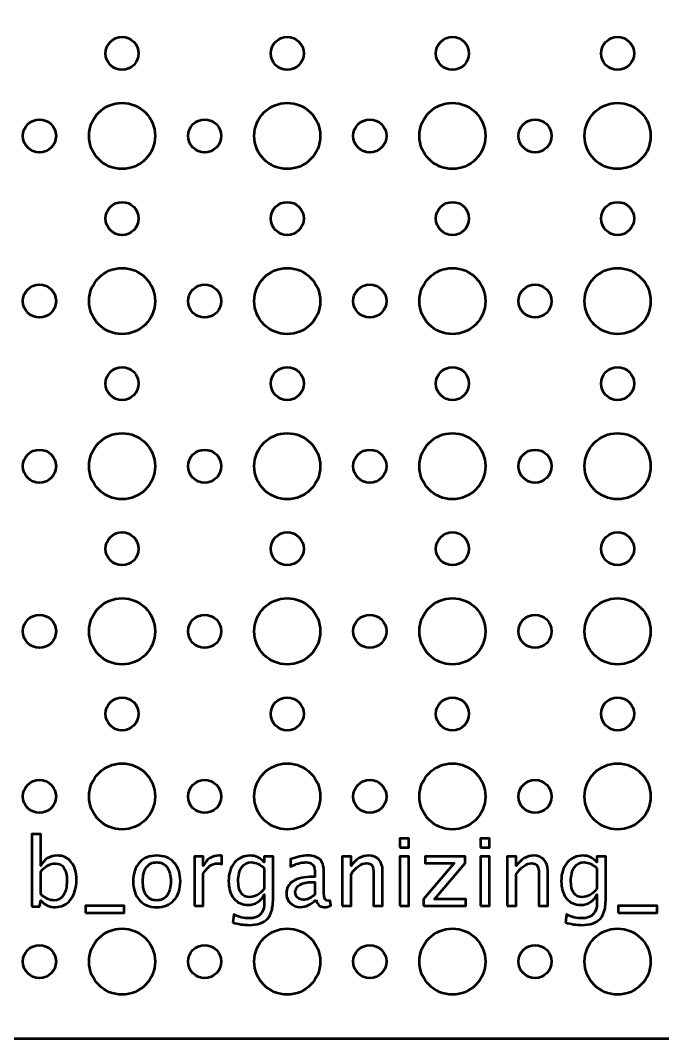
# Model space of a CAD drawing. Header units: centimetres. Extents: x -57 to 52, y -52 to 59.
# Drawn here: x -42.92 to -37.09, y -11.2 to -1.95 of the extents above; entities that cross this region are included whole.
import ezdxf

# ---------------------------------------------------------------- set-up
doc = ezdxf.new("R2010")
doc.units = ezdxf.units.CM
doc.header["$MEASUREMENT"] = 0
doc.layers.add('Layer 1', color=7, linetype='Continuous')

msp = doc.modelspace()

# ---------------------------------------------------------------- linework, layer by layer
at = {"layer": 'Layer 1', "lineweight": 53}
for centre, major_axis in [((-42, -2.25), (0, 0.15)), ((-40.5, -2.25), (0, 0.15)), ((-39, -2.25), (0, 0.15)), ((-37.5, -2.25), (0, 0.15)), ((-41.99999, -3.00001), (0, 0.30001)), ((-40.49999, -3.00001), (0, 0.30001)), ((-38.99999, -3.00001), (0, 0.30001)), ((-37.49999, -3.00001), (0, 0.30001)), ((-42.75, -3), (0, 0.15)), ((-41.25, -3), (0, 0.15)), ((-39.75, -3), (0, 0.15)), ((-38.25, -3), (0, 0.15)), ((-42, -3.75), (0, 0.15)), ((-40.5, -3.75), (0, 0.15)), ((-39, -3.75), (0, 0.15)), ((-37.5, -3.75), (0, 0.15)), ((-41.99999, -4.50001), (0, 0.30001)), ((-40.49999, -4.50001), (0, 0.30001)), ((-38.99999, -4.50001), (0, 0.30001)), ((-37.49999, -4.50001), (0, 0.30001)), ((-42.75, -4.5), (0, 0.15)), ((-41.25, -4.5), (0, 0.15)), ((-39.75, -4.5), (0, 0.15)), ((-38.25, -4.5), (0, 0.15)), ((-42, -5.25), (0, 0.15)), ((-40.5, -5.25), (0, 0.15)), ((-39, -5.25), (0, 0.15)), ((-37.5, -5.25), (0, 0.15)), ((-41.99999, -6.00001), (0, 0.30001)), ((-40.49999, -6.00001), (0, 0.30001)), ((-38.99999, -6.00001), (0, 0.30001)), ((-37.49999, -6.00001), (0, 0.30001)), ((-42.75, -6), (0, 0.15)), ((-41.25, -6), (0, 0.15)), ((-39.75, -6), (0, 0.15)), ((-38.25, -6), (0, 0.15)), ((-42, -6.75), (0, 0.15)), ((-40.5, -6.75), (0, 0.15)), ((-39, -6.75), (0, 0.15)), ((-37.5, -6.75), (0, 0.15)), ((-41.99999, -7.50001), (0, 0.30001)), ((-40.49999, -7.50001), (0, 0.30001)), ((-38.99999, -7.50001), (0, 0.30001)), ((-37.49999, -7.50001), (0, 0.30001)), ((-42.75, -7.5), (0, 0.15)), ((-41.25, -7.5), (0, 0.15)), ((-39.75, -7.5), (0, 0.15)), ((-38.25, -7.5), (0, 0.15)), ((-42, -8.25), (0, 0.15)), ((-40.5, -8.25), (0, 0.15)), ((-39, -8.25), (0, 0.15)), ((-37.5, -8.25), (0, 0.15)), ((-41.99999, -9.00001), (0, 0.30001)), ((-40.49999, -9.00001), (0, 0.30001)), ((-38.99999, -9.00001), (0, 0.30001)), ((-37.49999, -9.00001), (0, 0.30001)), ((-42.75, -9), (0, 0.15)), ((-41.25, -9), (0, 0.15)), ((-39.75, -9), (0, 0.15)), ((-38.25, -9), (0, 0.15)), ((-41.99999, -10.50001), (0, 0.30001)), ((-40.49999, -10.50001), (0, 0.30001)), ((-38.99999, -10.50001), (0, 0.30001)), ((-37.49999, -10.50001), (0, 0.30001)), ((-42.75, -10.5), (0, 0.15)), ((-41.25, -10.5), (0, 0.15)), ((-39.75, -10.5), (0, 0.15)), ((-38.25, -10.5), (0, 0.15))]:
    msp.add_ellipse(centre, major_axis=major_axis, ratio=1, dxfattribs=at)
msp.add_open_spline([(-48.7, -10.7), (-48.7, -10.7), (-48.7, 6.2), (-48.7, 6.2), (-48.7, 6.2), (-48.7, 6.47614), (-48.47614, 6.7), (-48.2, 6.7), (-48.2, 6.7), (-48.2, 6.7), (51.2, 6.7), (51.2, 6.7), (51.2, 6.7), (51.47614, 6.7), (51.7, 6.47614), (51.7, 6.2), (51.7, 6.2), (51.7, 6.2), (51.7, -10.7), (51.7, -10.7), (51.7, -10.7), (51.7, -10.97614), (51.47614, -11.2), (51.2, -11.2), (51.2, -11.2), (51.2, -11.2), (-48.2, -11.2), (-48.2, -11.2), (-48.2, -11.2), (-48.47614, -11.2), (-48.7, -10.97614), (-48.7, -10.7)], degree=3, knots=[0, 0, 0, 0, 0.1111111, 0.1111111, 0.1111111, 0.1111111, 0.2222222, 0.2222222, 0.2222222, 0.2222222, 0.3333333, 0.3333333, 0.3333333, 0.3333333, 0.4444444, 0.4444444, 0.4444444, 0.4444444, 0.5555556, 0.5555556, 0.5555556, 0.5555556, 0.6666667, 0.6666667, 0.6666667, 0.6666667, 0.7777778, 0.7777778, 0.7777778, 0.7777778, 1, 1, 1, 1], dxfattribs=at)
at = {"layer": 'Layer 1', "color": 5, "lineweight": 53}
for points, knots in [([(-42.81983, -10.00019), (-42.81983, -10.00019), (-42.81983, -9.34233), (-42.81983, -9.34233), (-42.81983, -9.34233), (-42.81983, -9.34233), (-42.73855, -9.34233), (-42.73855, -9.34233), (-42.73855, -9.34233), (-42.73855, -9.34233), (-42.73855, -9.63118), (-42.73855, -9.63118), (-42.73855, -9.63118), (-42.70525, -9.56839), (-42.65515, -9.53706), (-42.58841, -9.53706), (-42.58841, -9.53706), (-42.53436, -9.53706), (-42.49189, -9.55668), (-42.46084, -9.59605), (-42.46084, -9.59605), (-42.4298, -9.63542), (-42.41427, -9.68918), (-42.41427, -9.75734), (-42.41427, -9.75734), (-42.41427, -9.83156), (-42.43191, -9.89153), (-42.46705, -9.93697), (-42.46705, -9.93697), (-42.50219, -9.98255), (-42.54847, -10.00527), (-42.60576, -10.00527), (-42.60576, -10.00527), (-42.65896, -10.00527), (-42.70327, -9.98495), (-42.73855, -9.94417), (-42.73855, -9.94417), (-42.73855, -9.94417), (-42.74843, -10.00019), (-42.74843, -10.00019), (-42.74843, -10.00019), (-42.74843, -10.00019), (-42.81983, -10.00019), (-42.81983, -10.00019)], [0, 0, 0, 0, 0.0833333, 0.0833333, 0.0833333, 0.0833333, 0.1666667, 0.1666667, 0.1666667, 0.1666667, 0.25, 0.25, 0.25, 0.25, 0.3333333, 0.3333333, 0.3333333, 0.3333333, 0.4166667, 0.4166667, 0.4166667, 0.4166667, 0.5, 0.5, 0.5, 0.5, 0.5833333, 0.5833333, 0.5833333, 0.5833333, 0.6666667, 0.6666667, 0.6666667, 0.6666667, 0.75, 0.75, 0.75, 0.75, 0.8333333, 0.8333333, 0.8333333, 0.8333333, 1, 1, 1, 1]), ([(-39.47618, -9.46425), (-39.47618, -9.46425), (-39.47618, -9.38297), (-39.47618, -9.38297), (-39.47618, -9.38297), (-39.47618, -9.38297), (-39.3949, -9.38297), (-39.3949, -9.38297), (-39.3949, -9.38297), (-39.3949, -9.38297), (-39.3949, -9.46425), (-39.3949, -9.46425), (-39.3949, -9.46425), (-39.3949, -9.46425), (-39.47618, -9.46425), (-39.47618, -9.46425)], [0, 0, 0, 0, 0.2, 0.2, 0.2, 0.2, 0.4, 0.4, 0.4, 0.4, 0.6, 0.6, 0.6, 0.6, 1, 1, 1, 1]), ([(-38.74621, -9.46425), (-38.74621, -9.46425), (-38.74621, -9.38297), (-38.74621, -9.38297), (-38.74621, -9.38297), (-38.74621, -9.38297), (-38.66493, -9.38297), (-38.66493, -9.38297), (-38.66493, -9.38297), (-38.66493, -9.38297), (-38.66493, -9.46425), (-38.66493, -9.46425), (-38.66493, -9.46425), (-38.66493, -9.46425), (-38.74621, -9.46425), (-38.74621, -9.46425)], [0, 0, 0, 0, 0.2, 0.2, 0.2, 0.2, 0.4, 0.4, 0.4, 0.4, 0.6, 0.6, 0.6, 0.6, 1, 1, 1, 1]), ([(-42.73855, -9.88815), (-42.69664, -9.92554), (-42.6567, -9.94431), (-42.61875, -9.94431), (-42.61875, -9.94431), (-42.58135, -9.94431), (-42.55242, -9.92865), (-42.5321, -9.89746), (-42.5321, -9.89746), (-42.51164, -9.86628), (-42.50148, -9.82239), (-42.50148, -9.76566), (-42.50148, -9.76566), (-42.50148, -9.66068), (-42.5362, -9.60818), (-42.60562, -9.60818), (-42.60562, -9.60818), (-42.65106, -9.60818), (-42.69537, -9.63274), (-42.73855, -9.68198), (-42.73855, -9.68198), (-42.73855, -9.68198), (-42.73855, -9.88815), (-42.73855, -9.88815)], [0, 0, 0, 0, 0.1428571, 0.1428571, 0.1428571, 0.1428571, 0.2857143, 0.2857143, 0.2857143, 0.2857143, 0.4285714, 0.4285714, 0.4285714, 0.4285714, 0.5714286, 0.5714286, 0.5714286, 0.5714286, 0.7142857, 0.7142857, 0.7142857, 0.7142857, 1, 1, 1, 1]), ([(-41.685, -10.00527), (-41.7509, -10.00527), (-41.80311, -9.98424), (-41.8415, -9.94219), (-41.8415, -9.94219), (-41.88002, -9.90014), (-41.89921, -9.84299), (-41.89921, -9.77088), (-41.89921, -9.77088), (-41.89921, -9.69892), (-41.88002, -9.64191), (-41.8415, -9.6), (-41.8415, -9.6), (-41.80311, -9.55809), (-41.7509, -9.53706), (-41.685, -9.53706), (-41.685, -9.53706), (-41.6191, -9.53706), (-41.56689, -9.55809), (-41.52851, -9.6), (-41.52851, -9.6), (-41.48999, -9.64191), (-41.47079, -9.69892), (-41.47079, -9.77088), (-41.47079, -9.77088), (-41.47079, -9.84299), (-41.48999, -9.90014), (-41.52851, -9.94219), (-41.52851, -9.94219), (-41.56689, -9.98424), (-41.6191, -10.00527), (-41.685, -10.00527)], [0, 0, 0, 0, 0.1111111, 0.1111111, 0.1111111, 0.1111111, 0.2222222, 0.2222222, 0.2222222, 0.2222222, 0.3333333, 0.3333333, 0.3333333, 0.3333333, 0.4444444, 0.4444444, 0.4444444, 0.4444444, 0.5555556, 0.5555556, 0.5555556, 0.5555556, 0.6666667, 0.6666667, 0.6666667, 0.6666667, 0.7777778, 0.7777778, 0.7777778, 0.7777778, 1, 1, 1, 1]), ([(-41.68514, -9.94431), (-41.64493, -9.94431), (-41.6136, -9.92921), (-41.5913, -9.89887), (-41.5913, -9.89887), (-41.56915, -9.86867), (-41.558, -9.82592), (-41.558, -9.77088), (-41.558, -9.77088), (-41.558, -9.71599), (-41.56915, -9.67338), (-41.5913, -9.64318), (-41.5913, -9.64318), (-41.6136, -9.61312), (-41.64493, -9.59802), (-41.68514, -9.59802), (-41.68514, -9.59802), (-41.7255, -9.59802), (-41.75683, -9.61312), (-41.77884, -9.64318), (-41.77884, -9.64318), (-41.801, -9.67338), (-41.812, -9.71599), (-41.812, -9.77088), (-41.812, -9.77088), (-41.812, -9.82592), (-41.801, -9.86867), (-41.77884, -9.89887), (-41.77884, -9.89887), (-41.75683, -9.92921), (-41.7255, -9.94431), (-41.68514, -9.94431)], [0, 0, 0, 0, 0.1111111, 0.1111111, 0.1111111, 0.1111111, 0.2222222, 0.2222222, 0.2222222, 0.2222222, 0.3333333, 0.3333333, 0.3333333, 0.3333333, 0.4444444, 0.4444444, 0.4444444, 0.4444444, 0.5555556, 0.5555556, 0.5555556, 0.5555556, 0.6666667, 0.6666667, 0.6666667, 0.6666667, 0.7777778, 0.7777778, 0.7777778, 0.7777778, 1, 1, 1, 1]), ([(-41.34351, -9.99511), (-41.34351, -9.99511), (-41.34351, -9.54637), (-41.34351, -9.54637), (-41.34351, -9.54637), (-41.34351, -9.54637), (-41.26223, -9.54637), (-41.26223, -9.54637), (-41.26223, -9.54637), (-41.26223, -9.54637), (-41.26223, -9.63118), (-41.26223, -9.63118), (-41.26223, -9.63118), (-41.22991, -9.56839), (-41.18307, -9.53706), (-41.12154, -9.53706), (-41.12154, -9.53706), (-41.11322, -9.53706), (-41.10447, -9.53777), (-41.09544, -9.53918), (-41.09544, -9.53918), (-41.09544, -9.53918), (-41.09544, -9.61524), (-41.09544, -9.61524), (-41.09544, -9.61524), (-41.10955, -9.61058), (-41.12196, -9.60818), (-41.13269, -9.60818), (-41.13269, -9.60818), (-41.18434, -9.60818), (-41.22752, -9.63866), (-41.26223, -9.69976), (-41.26223, -9.69976), (-41.26223, -9.69976), (-41.26223, -9.99511), (-41.26223, -9.99511), (-41.26223, -9.99511), (-41.26223, -9.99511), (-41.34351, -9.99511), (-41.34351, -9.99511)], [0, 0, 0, 0, 0.0909091, 0.0909091, 0.0909091, 0.0909091, 0.1818182, 0.1818182, 0.1818182, 0.1818182, 0.2727273, 0.2727273, 0.2727273, 0.2727273, 0.3636364, 0.3636364, 0.3636364, 0.3636364, 0.4545455, 0.4545455, 0.4545455, 0.4545455, 0.5454545, 0.5454545, 0.5454545, 0.5454545, 0.6363636, 0.6363636, 0.6363636, 0.6363636, 0.7272727, 0.7272727, 0.7272727, 0.7272727, 0.8181818, 0.8181818, 0.8181818, 0.8181818, 1, 1, 1, 1]), ([(-40.99539, -10.14412), (-40.99539, -10.14412), (-40.98579, -10.07385), (-40.98579, -10.07385), (-40.98579, -10.07385), (-40.93866, -10.09586), (-40.89195, -10.10687), (-40.84581, -10.10687), (-40.84581, -10.10687), (-40.75423, -10.10687), (-40.70837, -10.05833), (-40.70837, -9.96138), (-40.70837, -9.96138), (-40.70837, -9.96138), (-40.70837, -9.89083), (-40.70837, -9.89083), (-40.70837, -9.89083), (-40.72248, -9.9206), (-40.74251, -9.9436), (-40.76862, -9.96011), (-40.76862, -9.96011), (-40.79473, -9.97662), (-40.82379, -9.98495), (-40.85583, -9.98495), (-40.85583, -9.98495), (-40.91015, -9.98495), (-40.95319, -9.96548), (-40.98494, -9.92653), (-40.98494, -9.92653), (-41.01669, -9.88758), (-41.03264, -9.83481), (-41.03264, -9.7682), (-41.03264, -9.7682), (-41.03264, -9.70005), (-41.01458, -9.64445), (-40.97845, -9.60141), (-40.97845, -9.60141), (-40.94219, -9.55851), (-40.89548, -9.53706), (-40.83805, -9.53706), (-40.83805, -9.53706), (-40.78781, -9.53706), (-40.74449, -9.55738), (-40.70837, -9.59816), (-40.70837, -9.59816), (-40.70837, -9.59816), (-40.70837, -9.54637), (-40.70837, -9.54637), (-40.70837, -9.54637), (-40.70837, -9.54637), (-40.62708, -9.54637), (-40.62708, -9.54637), (-40.62708, -9.54637), (-40.62708, -9.54637), (-40.62708, -9.87263), (-40.62708, -9.87263), (-40.62708, -9.87263), (-40.62708, -9.94276), (-40.63075, -9.99469), (-40.63809, -10.02841), (-40.63809, -10.02841), (-40.64529, -10.06214), (-40.65912, -10.0898), (-40.67916, -10.11124), (-40.67916, -10.11124), (-40.71472, -10.14892), (-40.77031, -10.16783), (-40.84581, -10.16783), (-40.84581, -10.16783), (-40.8976, -10.16783), (-40.94741, -10.15993), (-40.99539, -10.14412)], [0, 0, 0, 0, 0.0526316, 0.0526316, 0.0526316, 0.0526316, 0.1052632, 0.1052632, 0.1052632, 0.1052632, 0.1578947, 0.1578947, 0.1578947, 0.1578947, 0.2105263, 0.2105263, 0.2105263, 0.2105263, 0.2631579, 0.2631579, 0.2631579, 0.2631579, 0.3157895, 0.3157895, 0.3157895, 0.3157895, 0.3684211, 0.3684211, 0.3684211, 0.3684211, 0.4210526, 0.4210526, 0.4210526, 0.4210526, 0.4736842, 0.4736842, 0.4736842, 0.4736842, 0.5263158, 0.5263158, 0.5263158, 0.5263158, 0.5789474, 0.5789474, 0.5789474, 0.5789474, 0.6315789, 0.6315789, 0.6315789, 0.6315789, 0.6842105, 0.6842105, 0.6842105, 0.6842105, 0.7368421, 0.7368421, 0.7368421, 0.7368421, 0.7894737, 0.7894737, 0.7894737, 0.7894737, 0.8421053, 0.8421053, 0.8421053, 0.8421053, 0.8947368, 0.8947368, 0.8947368, 0.8947368, 1, 1, 1, 1]), ([(-40.70837, -9.83989), (-40.70837, -9.83989), (-40.70837, -9.65376), (-40.70837, -9.65376), (-40.70837, -9.65376), (-40.74421, -9.61665), (-40.7833, -9.59802), (-40.82549, -9.59802), (-40.82549, -9.59802), (-40.86302, -9.59802), (-40.89237, -9.61298), (-40.91354, -9.64304), (-40.91354, -9.64304), (-40.93485, -9.67295), (-40.94543, -9.71458), (-40.94543, -9.76764), (-40.94543, -9.76764), (-40.94543, -9.86515), (-40.91086, -9.91383), (-40.84157, -9.91383), (-40.84157, -9.91383), (-40.79444, -9.91383), (-40.74999, -9.88914), (-40.70837, -9.83989)], [0, 0, 0, 0, 0.1428571, 0.1428571, 0.1428571, 0.1428571, 0.2857143, 0.2857143, 0.2857143, 0.2857143, 0.4285714, 0.4285714, 0.4285714, 0.4285714, 0.5714286, 0.5714286, 0.5714286, 0.5714286, 0.7142857, 0.7142857, 0.7142857, 0.7142857, 1, 1, 1, 1]), ([(-40.2379, -9.93796), (-40.28672, -9.98283), (-40.33371, -10.00527), (-40.37887, -10.00527), (-40.37887, -10.00527), (-40.41598, -10.00527), (-40.44688, -9.9937), (-40.4713, -9.97042), (-40.4713, -9.97042), (-40.49585, -9.94713), (-40.50813, -9.91778), (-40.50813, -9.88236), (-40.50813, -9.88236), (-40.50813, -9.8334), (-40.48752, -9.79572), (-40.44632, -9.76947), (-40.44632, -9.76947), (-40.40511, -9.74323), (-40.34599, -9.7301), (-40.26894, -9.7301), (-40.26894, -9.7301), (-40.26894, -9.7301), (-40.24989, -9.7301), (-40.24989, -9.7301), (-40.24989, -9.7301), (-40.24989, -9.7301), (-40.24989, -9.67606), (-40.24989, -9.67606), (-40.24989, -9.67606), (-40.24989, -9.62399), (-40.27699, -9.59802), (-40.33131, -9.59802), (-40.33131, -9.59802), (-40.37336, -9.59802), (-40.41937, -9.61129), (-40.46918, -9.63782), (-40.46918, -9.63782), (-40.46918, -9.63782), (-40.46918, -9.57093), (-40.46918, -9.57093), (-40.46918, -9.57093), (-40.41443, -9.54835), (-40.36278, -9.53706), (-40.31438, -9.53706), (-40.31438, -9.53706), (-40.26457, -9.53706), (-40.22774, -9.54835), (-40.20417, -9.57107), (-40.20417, -9.57107), (-40.18047, -9.59379), (-40.16861, -9.62878), (-40.16861, -9.67606), (-40.16861, -9.67606), (-40.16861, -9.67606), (-40.16861, -9.87883), (-40.16861, -9.87883), (-40.16861, -9.87883), (-40.16861, -9.92526), (-40.15436, -9.94854), (-40.12571, -9.94854), (-40.12571, -9.94854), (-40.12219, -9.94854), (-40.11696, -9.94798), (-40.11005, -9.94685), (-40.11005, -9.94685), (-40.11005, -9.94685), (-40.10426, -9.99201), (-40.10426, -9.99201), (-40.10426, -9.99201), (-40.12275, -10.0009), (-40.14307, -10.00527), (-40.16537, -10.00527), (-40.16537, -10.00527), (-40.20333, -10.00527), (-40.22746, -9.98283), (-40.2379, -9.93796)], [0, 0, 0, 0, 0.05, 0.05, 0.05, 0.05, 0.1, 0.1, 0.1, 0.1, 0.15, 0.15, 0.15, 0.15, 0.2, 0.2, 0.2, 0.2, 0.25, 0.25, 0.25, 0.25, 0.3, 0.3, 0.3, 0.3, 0.35, 0.35, 0.35, 0.35, 0.4, 0.4, 0.4, 0.4, 0.45, 0.45, 0.45, 0.45, 0.5, 0.5, 0.5, 0.5, 0.55, 0.55, 0.55, 0.55, 0.6, 0.6, 0.6, 0.6, 0.65, 0.65, 0.65, 0.65, 0.7, 0.7, 0.7, 0.7, 0.75, 0.75, 0.75, 0.75, 0.8, 0.8, 0.8, 0.8, 0.85, 0.85, 0.85, 0.85, 0.9, 0.9, 0.9, 0.9, 1, 1, 1, 1]), ([(-40.00168, -9.99511), (-40.00168, -9.99511), (-40.00168, -9.54637), (-40.00168, -9.54637), (-40.00168, -9.54637), (-40.00168, -9.54637), (-39.9204, -9.54637), (-39.9204, -9.54637), (-39.9204, -9.54637), (-39.9204, -9.54637), (-39.9204, -9.63118), (-39.9204, -9.63118), (-39.9204, -9.63118), (-39.87736, -9.56839), (-39.82458, -9.53706), (-39.76221, -9.53706), (-39.76221, -9.53706), (-39.72298, -9.53706), (-39.6918, -9.54934), (-39.6688, -9.57403), (-39.6688, -9.57403), (-39.6458, -9.59859), (-39.63422, -9.63175), (-39.63422, -9.67323), (-39.63422, -9.67323), (-39.63422, -9.67323), (-39.63422, -9.99511), (-39.63422, -9.99511), (-39.63422, -9.99511), (-39.63422, -9.99511), (-39.71551, -9.99511), (-39.71551, -9.99511), (-39.71551, -9.99511), (-39.71551, -9.99511), (-39.71551, -9.69976), (-39.71551, -9.69976), (-39.71551, -9.69976), (-39.71551, -9.66646), (-39.72044, -9.64275), (-39.73018, -9.62864), (-39.73018, -9.62864), (-39.74006, -9.61439), (-39.75629, -9.60734), (-39.77901, -9.60734), (-39.77901, -9.60734), (-39.82896, -9.60734), (-39.87609, -9.63993), (-39.9204, -9.70513), (-39.9204, -9.70513), (-39.9204, -9.70513), (-39.9204, -9.99511), (-39.9204, -9.99511), (-39.9204, -9.99511), (-39.9204, -9.99511), (-40.00168, -9.99511), (-40.00168, -9.99511)], [0, 0, 0, 0, 0.0666667, 0.0666667, 0.0666667, 0.0666667, 0.1333333, 0.1333333, 0.1333333, 0.1333333, 0.2, 0.2, 0.2, 0.2, 0.2666667, 0.2666667, 0.2666667, 0.2666667, 0.3333333, 0.3333333, 0.3333333, 0.3333333, 0.4, 0.4, 0.4, 0.4, 0.4666667, 0.4666667, 0.4666667, 0.4666667, 0.5333333, 0.5333333, 0.5333333, 0.5333333, 0.6, 0.6, 0.6, 0.6, 0.6666667, 0.6666667, 0.6666667, 0.6666667, 0.7333333, 0.7333333, 0.7333333, 0.7333333, 0.8, 0.8, 0.8, 0.8, 0.8666667, 0.8666667, 0.8666667, 0.8666667, 1, 1, 1, 1]), ([(-39.47618, -9.99511), (-39.47618, -9.99511), (-39.47618, -9.54637), (-39.47618, -9.54637), (-39.47618, -9.54637), (-39.47618, -9.54637), (-39.3949, -9.54637), (-39.3949, -9.54637), (-39.3949, -9.54637), (-39.3949, -9.54637), (-39.3949, -9.99511), (-39.3949, -9.99511), (-39.3949, -9.99511), (-39.3949, -9.99511), (-39.47618, -9.99511), (-39.47618, -9.99511)], [0, 0, 0, 0, 0.2, 0.2, 0.2, 0.2, 0.4, 0.4, 0.4, 0.4, 0.6, 0.6, 0.6, 0.6, 1, 1, 1, 1]), ([(-39.26197, -9.99511), (-39.26197, -9.99511), (-39.26197, -9.93415), (-39.26197, -9.93415), (-39.26197, -9.93415), (-39.26197, -9.93415), (-38.98356, -9.60734), (-38.98356, -9.60734), (-38.98356, -9.60734), (-38.98356, -9.60734), (-39.24913, -9.60734), (-39.24913, -9.60734), (-39.24913, -9.60734), (-39.24913, -9.60734), (-39.24913, -9.54637), (-39.24913, -9.54637), (-39.24913, -9.54637), (-39.24913, -9.54637), (-38.88351, -9.54637), (-38.88351, -9.54637), (-38.88351, -9.54637), (-38.88351, -9.54637), (-38.88351, -9.60734), (-38.88351, -9.60734), (-38.88351, -9.60734), (-38.88351, -9.60734), (-39.16192, -9.93415), (-39.16192, -9.93415), (-39.16192, -9.93415), (-39.16192, -9.93415), (-38.87843, -9.93415), (-38.87843, -9.93415), (-38.87843, -9.93415), (-38.87843, -9.93415), (-38.87843, -9.99511), (-38.87843, -9.99511), (-38.87843, -9.99511), (-38.87843, -9.99511), (-39.26197, -9.99511), (-39.26197, -9.99511)], [0, 0, 0, 0, 0.0909091, 0.0909091, 0.0909091, 0.0909091, 0.1818182, 0.1818182, 0.1818182, 0.1818182, 0.2727273, 0.2727273, 0.2727273, 0.2727273, 0.3636364, 0.3636364, 0.3636364, 0.3636364, 0.4545455, 0.4545455, 0.4545455, 0.4545455, 0.5454545, 0.5454545, 0.5454545, 0.5454545, 0.6363636, 0.6363636, 0.6363636, 0.6363636, 0.7272727, 0.7272727, 0.7272727, 0.7272727, 0.8181818, 0.8181818, 0.8181818, 0.8181818, 1, 1, 1, 1]), ([(-38.74621, -9.99511), (-38.74621, -9.99511), (-38.74621, -9.54637), (-38.74621, -9.54637), (-38.74621, -9.54637), (-38.74621, -9.54637), (-38.66493, -9.54637), (-38.66493, -9.54637), (-38.66493, -9.54637), (-38.66493, -9.54637), (-38.66493, -9.99511), (-38.66493, -9.99511), (-38.66493, -9.99511), (-38.66493, -9.99511), (-38.74621, -9.99511), (-38.74621, -9.99511)], [0, 0, 0, 0, 0.2, 0.2, 0.2, 0.2, 0.4, 0.4, 0.4, 0.4, 0.6, 0.6, 0.6, 0.6, 1, 1, 1, 1]), ([(-38.50152, -9.99511), (-38.50152, -9.99511), (-38.50152, -9.54637), (-38.50152, -9.54637), (-38.50152, -9.54637), (-38.50152, -9.54637), (-38.42024, -9.54637), (-38.42024, -9.54637), (-38.42024, -9.54637), (-38.42024, -9.54637), (-38.42024, -9.63118), (-38.42024, -9.63118), (-38.42024, -9.63118), (-38.3772, -9.56839), (-38.32442, -9.53706), (-38.26205, -9.53706), (-38.26205, -9.53706), (-38.22282, -9.53706), (-38.19164, -9.54934), (-38.16864, -9.57403), (-38.16864, -9.57403), (-38.14564, -9.59859), (-38.13406, -9.63175), (-38.13406, -9.67323), (-38.13406, -9.67323), (-38.13406, -9.67323), (-38.13406, -9.99511), (-38.13406, -9.99511), (-38.13406, -9.99511), (-38.13406, -9.99511), (-38.21535, -9.99511), (-38.21535, -9.99511), (-38.21535, -9.99511), (-38.21535, -9.99511), (-38.21535, -9.69976), (-38.21535, -9.69976), (-38.21535, -9.69976), (-38.21535, -9.66646), (-38.22028, -9.64275), (-38.23002, -9.62864), (-38.23002, -9.62864), (-38.2399, -9.61439), (-38.25613, -9.60734), (-38.27885, -9.60734), (-38.27885, -9.60734), (-38.3288, -9.60734), (-38.37593, -9.63993), (-38.42024, -9.70513), (-38.42024, -9.70513), (-38.42024, -9.70513), (-38.42024, -9.99511), (-38.42024, -9.99511), (-38.42024, -9.99511), (-38.42024, -9.99511), (-38.50152, -9.99511), (-38.50152, -9.99511)], [0, 0, 0, 0, 0.0666667, 0.0666667, 0.0666667, 0.0666667, 0.1333333, 0.1333333, 0.1333333, 0.1333333, 0.2, 0.2, 0.2, 0.2, 0.2666667, 0.2666667, 0.2666667, 0.2666667, 0.3333333, 0.3333333, 0.3333333, 0.3333333, 0.4, 0.4, 0.4, 0.4, 0.4666667, 0.4666667, 0.4666667, 0.4666667, 0.5333333, 0.5333333, 0.5333333, 0.5333333, 0.6, 0.6, 0.6, 0.6, 0.6666667, 0.6666667, 0.6666667, 0.6666667, 0.7333333, 0.7333333, 0.7333333, 0.7333333, 0.8, 0.8, 0.8, 0.8, 0.8666667, 0.8666667, 0.8666667, 0.8666667, 1, 1, 1, 1]), ([(-37.97433, -10.14412), (-37.97433, -10.14412), (-37.96473, -10.07385), (-37.96473, -10.07385), (-37.96473, -10.07385), (-37.9176, -10.09586), (-37.87089, -10.10687), (-37.82475, -10.10687), (-37.82475, -10.10687), (-37.73317, -10.10687), (-37.68731, -10.05833), (-37.68731, -9.96138), (-37.68731, -9.96138), (-37.68731, -9.96138), (-37.68731, -9.89083), (-37.68731, -9.89083), (-37.68731, -9.89083), (-37.70142, -9.9206), (-37.72145, -9.9436), (-37.74756, -9.96011), (-37.74756, -9.96011), (-37.77367, -9.97662), (-37.80273, -9.98495), (-37.83477, -9.98495), (-37.83477, -9.98495), (-37.88909, -9.98495), (-37.93213, -9.96548), (-37.96388, -9.92653), (-37.96388, -9.92653), (-37.99563, -9.88758), (-38.01158, -9.83481), (-38.01158, -9.7682), (-38.01158, -9.7682), (-38.01158, -9.70005), (-37.99352, -9.64445), (-37.95739, -9.60141), (-37.95739, -9.60141), (-37.92113, -9.55851), (-37.87442, -9.53706), (-37.81699, -9.53706), (-37.81699, -9.53706), (-37.76675, -9.53706), (-37.72343, -9.55738), (-37.68731, -9.59816), (-37.68731, -9.59816), (-37.68731, -9.59816), (-37.68731, -9.54637), (-37.68731, -9.54637), (-37.68731, -9.54637), (-37.68731, -9.54637), (-37.60602, -9.54637), (-37.60602, -9.54637), (-37.60602, -9.54637), (-37.60602, -9.54637), (-37.60602, -9.87263), (-37.60602, -9.87263), (-37.60602, -9.87263), (-37.60602, -9.94276), (-37.60969, -9.99469), (-37.61703, -10.02841), (-37.61703, -10.02841), (-37.62423, -10.06214), (-37.63806, -10.0898), (-37.6581, -10.11124), (-37.6581, -10.11124), (-37.69366, -10.14892), (-37.74925, -10.16783), (-37.82475, -10.16783), (-37.82475, -10.16783), (-37.87654, -10.16783), (-37.92635, -10.15993), (-37.97433, -10.14412)], [0, 0, 0, 0, 0.0526316, 0.0526316, 0.0526316, 0.0526316, 0.1052632, 0.1052632, 0.1052632, 0.1052632, 0.1578947, 0.1578947, 0.1578947, 0.1578947, 0.2105263, 0.2105263, 0.2105263, 0.2105263, 0.2631579, 0.2631579, 0.2631579, 0.2631579, 0.3157895, 0.3157895, 0.3157895, 0.3157895, 0.3684211, 0.3684211, 0.3684211, 0.3684211, 0.4210526, 0.4210526, 0.4210526, 0.4210526, 0.4736842, 0.4736842, 0.4736842, 0.4736842, 0.5263158, 0.5263158, 0.5263158, 0.5263158, 0.5789474, 0.5789474, 0.5789474, 0.5789474, 0.6315789, 0.6315789, 0.6315789, 0.6315789, 0.6842105, 0.6842105, 0.6842105, 0.6842105, 0.7368421, 0.7368421, 0.7368421, 0.7368421, 0.7894737, 0.7894737, 0.7894737, 0.7894737, 0.8421053, 0.8421053, 0.8421053, 0.8421053, 0.8947368, 0.8947368, 0.8947368, 0.8947368, 1, 1, 1, 1]), ([(-37.68731, -9.83989), (-37.68731, -9.83989), (-37.68731, -9.65376), (-37.68731, -9.65376), (-37.68731, -9.65376), (-37.72315, -9.61665), (-37.76224, -9.59802), (-37.80443, -9.59802), (-37.80443, -9.59802), (-37.84196, -9.59802), (-37.87131, -9.61298), (-37.89248, -9.64304), (-37.89248, -9.64304), (-37.91379, -9.67295), (-37.92437, -9.71458), (-37.92437, -9.76764), (-37.92437, -9.76764), (-37.92437, -9.86515), (-37.8898, -9.91383), (-37.82051, -9.91383), (-37.82051, -9.91383), (-37.77338, -9.91383), (-37.72893, -9.88914), (-37.68731, -9.83989)], [0, 0, 0, 0, 0.1428571, 0.1428571, 0.1428571, 0.1428571, 0.2857143, 0.2857143, 0.2857143, 0.2857143, 0.4285714, 0.4285714, 0.4285714, 0.4285714, 0.5714286, 0.5714286, 0.5714286, 0.5714286, 0.7142857, 0.7142857, 0.7142857, 0.7142857, 1, 1, 1, 1]), ([(-40.24989, -9.89365), (-40.24989, -9.89365), (-40.24989, -9.77836), (-40.24989, -9.77836), (-40.24989, -9.77836), (-40.24989, -9.77836), (-40.276, -9.77752), (-40.276, -9.77752), (-40.276, -9.77752), (-40.32115, -9.77752), (-40.35756, -9.78584), (-40.38536, -9.80249), (-40.38536, -9.80249), (-40.41302, -9.81928), (-40.42685, -9.84144), (-40.42685, -9.8691), (-40.42685, -9.8691), (-40.42685, -9.88843), (-40.41993, -9.9048), (-40.40624, -9.9182), (-40.40624, -9.9182), (-40.39241, -9.93161), (-40.37562, -9.93838), (-40.35573, -9.93838), (-40.35573, -9.93838), (-40.32186, -9.93838), (-40.28658, -9.92343), (-40.24989, -9.89365)], [0, 0, 0, 0, 0.125, 0.125, 0.125, 0.125, 0.25, 0.25, 0.25, 0.25, 0.375, 0.375, 0.375, 0.375, 0.5, 0.5, 0.5, 0.5, 0.625, 0.625, 0.625, 0.625, 0.75, 0.75, 0.75, 0.75, 1, 1, 1, 1]), ([(-42.33271, -10.05607), (-42.33271, -10.05607), (-42.33271, -9.99511), (-42.33271, -9.99511), (-42.33271, -9.99511), (-42.33271, -9.99511), (-41.9805, -9.99511), (-41.9805, -9.99511), (-41.9805, -9.99511), (-41.9805, -9.99511), (-41.9805, -10.05607), (-41.9805, -10.05607), (-41.9805, -10.05607), (-41.9805, -10.05607), (-42.33271, -10.05607), (-42.33271, -10.05607)], [0, 0, 0, 0, 0.2, 0.2, 0.2, 0.2, 0.4, 0.4, 0.4, 0.4, 0.6, 0.6, 0.6, 0.6, 1, 1, 1, 1]), ([(-37.49384, -10.05607), (-37.49384, -10.05607), (-37.49384, -9.99511), (-37.49384, -9.99511), (-37.49384, -9.99511), (-37.49384, -9.99511), (-37.14163, -9.99511), (-37.14163, -9.99511), (-37.14163, -9.99511), (-37.14163, -9.99511), (-37.14163, -10.05607), (-37.14163, -10.05607), (-37.14163, -10.05607), (-37.14163, -10.05607), (-37.49384, -10.05607), (-37.49384, -10.05607)], [0, 0, 0, 0, 0.2, 0.2, 0.2, 0.2, 0.4, 0.4, 0.4, 0.4, 0.6, 0.6, 0.6, 0.6, 1, 1, 1, 1])]:
    msp.add_open_spline(points, degree=3, knots=knots, dxfattribs=at)

doc.saveas('drawing.dxf')
